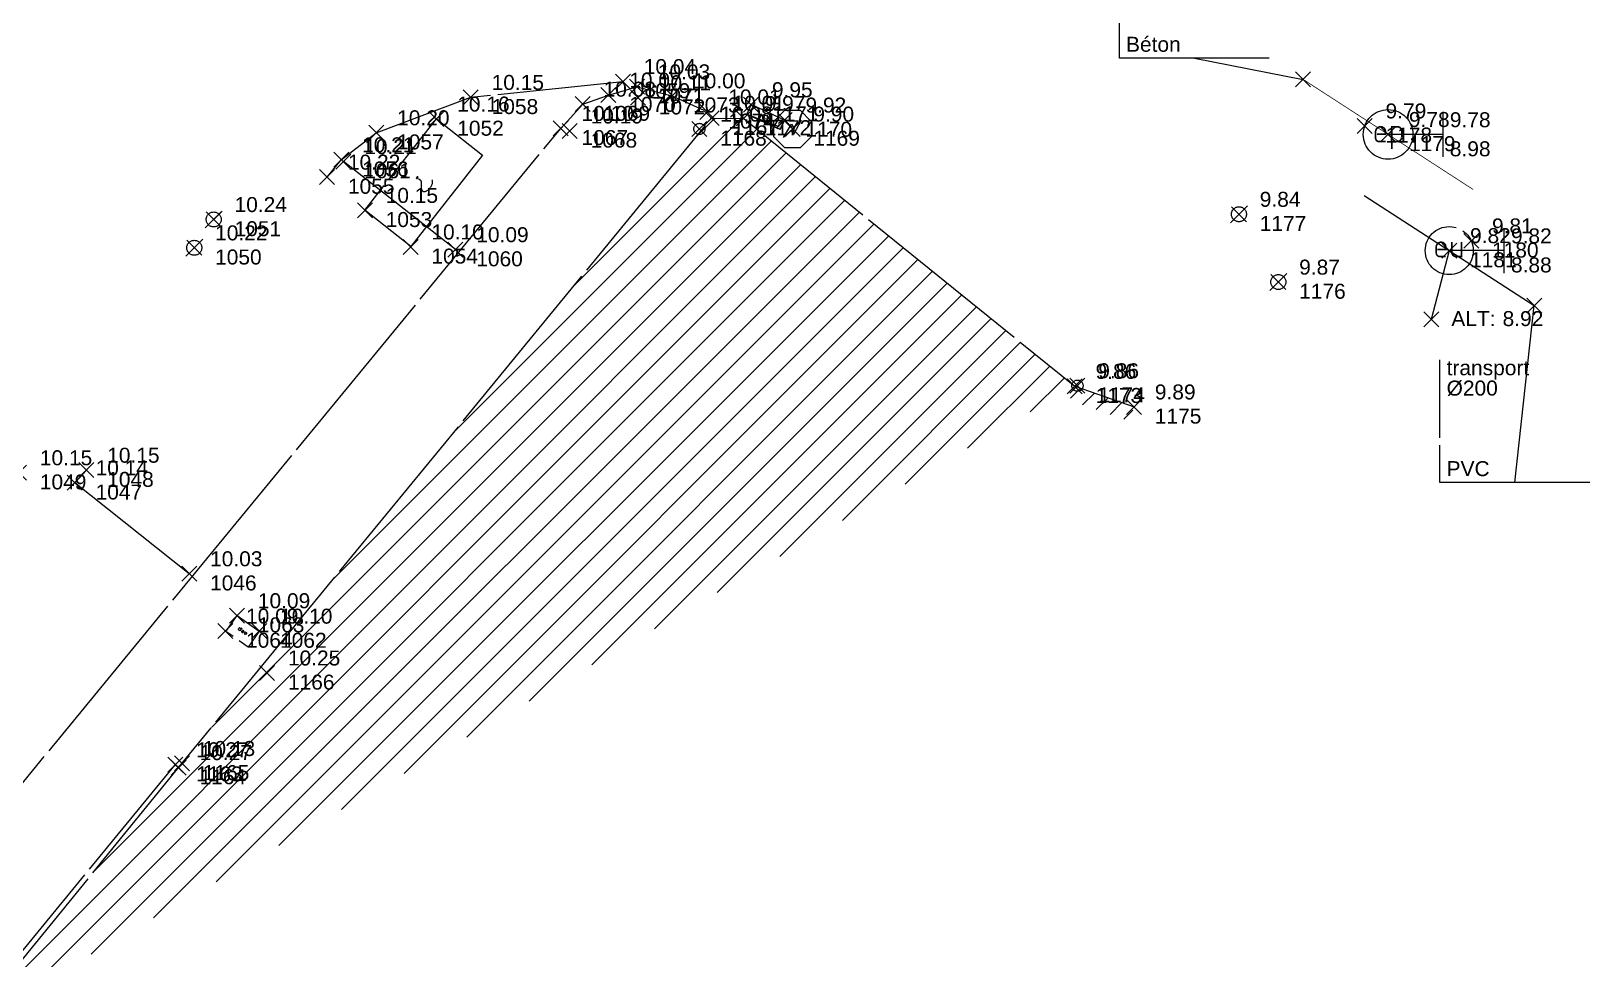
# Model space of a CAD drawing. Header units: metres. Extents: x 1232176 to 1232775, y 7198915 to 7199601.
# Drawn here: x 1232723.33 to 1232744.13, y 7199548.82 to 7199561.2 of the extents above; entities that cross this region are included whole.
import ezdxf
from ezdxf.enums import TextEntityAlignment as Align

# ---------------------------------------------------------------- set-up
doc = ezdxf.new("R2010")
doc.units = ezdxf.units.M
doc.header["$PDMODE"] = 3
doc.header["$PDSIZE"] = 0.1
for name, pattern in [('LL_0822', [2.5, 2.5, 0]), ('ML_2577', [2.5, 2.5, 0]), ('RL_1105', [2.5, 2.5, 0]), ('SL_1144', [2.5, 2.5, 0]), ('Socle_Continu', [2.5, 2.5, 0])]:
    doc.linetypes.add(name, pattern=pattern)
for name, color, linetype, lineweight in [('BATIH_SCS', 201, 'Socle_Continu', 13), ('CLOTH_SCS', 212, 'Socle_Continu', 13), ('CLOTU_SCS', 212, 'Socle_Continu', 13), ('EAUPO_SCS', 140, 'Socle_Continu', 13), ('ELECT_SCS', 1, 'Socle_Continu', 13), ('INDET_SCS', 7, 'Socle_Continu', 13), ('MARQU_PSS', 7, 'Socle_Continu', 13), ('SIGTA_SCI', 7, 'Socle_Continu', 13), ('SIGTM_SCI', 1, 'Socle_Continu', 13), ('SIGTO_SCI', 255, 'Socle_Continu', 13), ('VOIRI_SCS', 7, 'Socle_Continu', 13)]:
    doc.layers.add(name, color=color, linetype=linetype, lineweight=lineweight)
for name, color, linetype, lineweight, true_color in [('BATIM_SCS', 7, 'Socle_Continu', 13, 0xdf7fff), ('EAUPL_PSI', 5, 'Socle_Continu', 13, 0x0000ff), ('EAUPL_PSS', 5, 'Socle_Continu', 13, 0x0000ff), ('EAUPL_SCI', 5, 'Socle_Continu', 13, 0x0000ff), ('EAUPL_SCS', 5, 'Socle_Continu', 13, 0x0000ff), ('EAUPL_SCT', 5, 'Socle_Continu', 13, 0x0000ff), ('EAUUS_PSI', 7, 'Socle_Continu', 13, 0x7f3f00), ('EAUUS_SCI', 7, 'Socle_Continu', 13, 0x7f3f00), ('EAUUS_SCS', 7, 'Socle_Continu', 13, 0x7f3f00), ('EAUUS_SCT', 7, 'Socle_Continu', 13, 0x7f3f00)]:
    doc.layers.add(name, color=color, linetype=linetype, lineweight=lineweight, true_color=true_color)
doc.styles.add('Reseaux', font='arial.ttf')
doc.styles.get("Standard").update_dxf_attribs({"font": 'arial.ttf'})
doc.linetypes.add('BL_0101', pattern='A,3,-0.2,0.2,-0.381,["ep",Standard,S=0.254,R=0,X=-0.2,Y=-0.1],-0.381,0.2,-0.2', length=4.562)
doc.linetypes.add('CL_0181', pattern='A,3,-0.15,0.4,-0.381,["eu",Standard,S=0.254,R=0,X=-0.2,Y=-0.1],-0.381,0.4,-0.15', length=4.862)

# ---------------------------------------------------------------- blocks, each defined once
blk = doc.blocks.new('YP_1521')
at = {"layer": 'SIGTO_SCI', "color": 7, "linetype": 'Socle_Continu'}
blk.add_point((0, 0), dxfattribs=at)
at = {"layer": 'SIGTA_SCI', "linetype": 'Socle_Continu'}
blk.add_attdef('ALT', (0.278, 0.099), '', height=0.2, dxfattribs=at)
at = {"layer": 'SIGTA_SCI', "linetype": 'Socle_Continu', "flags": 9}
blk.add_attdef('CALQUE_ALT', (1.69, -1.18), '', height=0.2, dxfattribs=at)
at = {"layer": 'SIGTM_SCI', "linetype": 'Socle_Continu'}
blk.add_attdef('MAT', (0.278, -0.223), '', height=0.2, dxfattribs=at)
at = {"layer": 'SIGTM_SCI', "linetype": 'Socle_Continu', "flags": 9}
blk.add_attdef('CALQUE_MAT', (1.69, -1.501), '', height=0.2, dxfattribs=at)
at = {"layer": 'SIGTO_SCI', "linetype": 'Socle_Continu', "flags": 9}
for tag, p in [('ID', (1.69, 0.105)), ('NATURE', (1.69, -0.216)), ('FAMILLE', (1.69, -0.538)), ('CALQUE', (1.69, -0.859)), ('PCRS', (1.69, -1.823))]:
    blk.add_attdef(tag, p, '', height=0.2, dxfattribs=at)
blk = doc.blocks.new('AP_0001')
at = {"layer": 'EAUPO_SCS', "linetype": 'Socle_Continu'}
blk.add_line((0.113, 0.113), (-0.113, -0.113), dxfattribs=at)
blk.add_circle((0, 0), 0.1, dxfattribs=at)
at = {"layer": 'EAUPO_SCS', "linetype": 'Socle_Continu', "flags": 9}
for tag, p in [('ID', (0.809, 0.507)), ('NATURE', (0.809, 0.186)), ('FAMILLE', (0.809, -0.135)), ('CALQUE', (0.809, -0.456)), ('PCRS', (0.809, -0.778))]:
    blk.add_attdef(tag, p, '', height=0.2, dxfattribs=at)
blk = doc.blocks.new('KP_0764')
at = {"layer": 'INDET_SCS', "linetype": 'Socle_Continu', "flags": 128}
blk.add_lwpolyline([(0, 1), (1, 1), (1, 0), (0, 0)], close=True, dxfattribs=at)
blk.add_lwpolyline([(0.437, 0.578, -1), (0.562, 0.578, -0.209077), (0.53, 0.497, 0.201083), (0.5, 0.426), (0.5, 0.391)], format="xyb", dxfattribs=at)
at = {"layer": 'INDET_SCS', "linetype": 'Socle_Continu'}
blk.add_lwpolyline([(0.494, 0.365, 0.098491), (0.493, 0.362, 0.098491), (0.492, 0.359, 0.098491), (0.493, 0.356, 0.098491), (0.494, 0.354, 0.098491), (0.497, 0.352, 0.098491), (0.5, 0.352, 0.098491), (0.503, 0.352, 0.098491), (0.506, 0.354, 0.098491), (0.507, 0.356, 0.098491), (0.508, 0.359, 0.098491), (0.507, 0.362, 0.098491), (0.506, 0.365, 0.098491), (0.503, 0.367, 0.098491), (0.5, 0.367, 0.098491), (0.497, 0.367, 0.098491)], format="xyb", close=True, dxfattribs=at)
blk.add_lwpolyline([(0.494, 0.365, 0.098491), (0.493, 0.362, 0.098491), (0.492, 0.359, 0.098491), (0.493, 0.356, 0.098491), (0.494, 0.354, 0.098491), (0.497, 0.352, 0.098491), (0.5, 0.352, 0.098491), (0.503, 0.352, 0.098491), (0.506, 0.354, 0.098491), (0.507, 0.356, 0.098491), (0.508, 0.359, 0.098491), (0.507, 0.362, 0.098491), (0.506, 0.365, 0.098491), (0.503, 0.367, 0.098491), (0.5, 0.367, 0.098491), (0.497, 0.367, 0.098491)], format="xyb", close=True, dxfattribs=at)
at = {"layer": 'INDET_SCS', "linetype": 'Socle_Continu', "flags": 9}
for tag, p in [('ID', (1.453, 0.86)), ('NATURE', (1.453, 0.539)), ('FAMILLE', (1.453, 0.218)), ('CALQUE', (1.453, -0.103)), ('PCRS', (1.453, -0.425))]:
    blk.add_attdef(tag, p, '', height=0.2, dxfattribs=at)
blk = doc.blocks.new('AP_0009')
at = {"layer": 'EAUPO_SCS', "linetype": 'Socle_Continu', "flags": 128}
blk.add_lwpolyline([(1, 0), (0, 0), (0, 1), (1, 1)], close=True, dxfattribs=at)
at = {"layer": 'EAUPO_SCS', "linetype": 'Socle_Continu', "const_width": 0.0132, "flags": 128}
for points in [[(0.366, 0.559, -0.408207), (0.401, 0.525), (0.401, 0.441), (0.352, 0.441, -1.002527), (0.352, 0.5)], [(0.54, 0.441), (0.49, 0.441, -0.408864), (0.46, 0.47), (0.46, 0.52, -0.99952), (0.54, 0.52), (0.54, 0.5), (0.46, 0.5)], [(0.599, 0.381), (0.599, 0.559), (0.643, 0.559, -0.410969), (0.678, 0.525), (0.678, 0.475, -0.406349), (0.643, 0.441), (0.599, 0.441)]]:
    blk.add_lwpolyline(points, format="xyb", dxfattribs=at)
for points in [[(0.332, 0.559), (0.366, 0.559)], [(0.401, 0.5), (0.352, 0.5)]]:
    blk.add_lwpolyline(points, dxfattribs=at)
at = {"layer": 'EAUPO_SCS', "linetype": 'Socle_Continu', "flags": 9}
for tag, p in [('NATURE', (1.244, 0.525)), ('ID', (1.244, 0.846)), ('CALQUE', (1.244, -0.118)), ('FAMILLE', (1.244, 0.204)), ('PCRS', (1.244, -0.439))]:
    blk.add_attdef(tag, p, '', height=0.2, dxfattribs=at)
blk = doc.blocks.new('FP_0401')
at = {"layer": 'ELECT_SCS', "linetype": 'Socle_Continu', "flags": 128}
blk.add_lwpolyline([(-0.25, -0.102), (-0.25, 0.102), (-0.102, 0.25), (0.102, 0.25), (0.25, 0.102), (0.25, -0.102), (0.102, -0.25), (-0.102, -0.25)], close=True, dxfattribs=at)
blk.add_lwpolyline([(-0.119, -0.115), (-0.014, 0.066), (0.015, 0.019), (0.115, 0.117), (0.012, -0.071), (-0.016, -0.017), (-0.119, -0.115)], dxfattribs=at)
at = {"layer": 'ELECT_SCS', "linetype": 'Socle_Continu', "flags": 9}
for tag, p in [('ID', (0.777, 0.549)), ('NATURE', (0.777, 0.228)), ('FAMILLE', (0.777, -0.094)), ('CALQUE', (0.777, -0.415)), ('PCRS', (0.777, -0.736))]:
    blk.add_attdef(tag, p, '', height=0.2, dxfattribs=at)
blk = doc.blocks.new('FP_0406')
at = {"layer": 'ELECT_SCS', "linetype": 'Socle_Continu'}
blk.add_hatch(color=256, dxfattribs=at).paths.add_polyline_path([(0, 0), (0, 0.286), (1, 0.286), (0.1, 0.229)])
at = {"layer": 'ELECT_SCS', "linetype": 'Socle_Continu', "flags": 128}
blk.add_lwpolyline([(0, 0.286), (0, 0), (1, 0), (1, 0.286)], close=True, dxfattribs=at)
at = {"layer": 'ELECT_SCS', "linetype": 'Socle_Continu'}
blk.add_lwpolyline([(0, 0), (0, 0.286), (1, 0.286), (0.1, 0.229)], close=True, dxfattribs=at)
at = {"layer": 'ELECT_SCS', "linetype": 'Socle_Continu', "flags": 128}
blk.add_lwpolyline([(0.689, 0.161), (0.466, 0.074), (0.473, 0.136), (0.314, 0.12), (0.54, 0.215), (0.526, 0.147), (0.689, 0.161)], dxfattribs=at)
at = {"layer": 'ELECT_SCS', "linetype": 'Socle_Continu', "flags": 9}
for tag, p in [('ID', (1.244, 0.678)), ('NATURE', (1.244, 0.357)), ('FAMILLE', (1.244, 0.035)), ('CALQUE', (1.244, -0.286)), ('PCRS', (1.244, -0.607))]:
    blk.add_attdef(tag, p, '', height=0.2, dxfattribs=at)
blk = doc.blocks.new('CP_0161')
at = {"layer": 'EAUUS_SCS', "linetype": 'Socle_Continu', "const_width": 0.0333, "flags": 128}
for points in [[(-0.071, -0.125), (-0.195, -0.125, -0.405328), (-0.27, -0.05), (-0.27, 0.075, -0.999132), (-0.071, 0.075), (-0.071, 0.025), (-0.245, 0.025)], [(0.054, 0.175), (0.054, -0.038, 0.410802), (0.141, -0.125), (0.253, -0.125), (0.253, 0.175)]]:
    blk.add_lwpolyline(points, format="xyb", dxfattribs=at)
at = {"layer": 'EAUUS_SCS', "linetype": 'Socle_Continu'}
blk.add_circle((0, 0), 0.5, dxfattribs=at)
at = {"layer": 'EAUUS_SCS', "linetype": 'Socle_Continu', "flags": 9}
for tag, p in [('ID', (0.989, 0.577)), ('NATURE', (0.989, 0.255)), ('FAMILLE', (0.989, -0.066)), ('CALQUE', (0.989, -0.387)), ('PCRS', (0.989, -0.709)), ('TYPE', (0.989, -1.03))]:
    blk.add_attdef(tag, p, '', height=0.2, dxfattribs=at)
blk = doc.blocks.new('BP_2058')
at = {"layer": 'EAUPL_PSS', "linetype": 'Socle_Continu'}
blk.add_circle((0, 0), 0.075, dxfattribs=at)
at = {"layer": 'EAUPL_PSS', "linetype": 'Socle_Continu', "flags": 9}
for tag, p in [('ID', (0.501, -0.1)), ('NATURE', (0.501, -0.421)), ('FAMILLE', (0.501, -0.742)), ('CALQUE', (0.501, -1.064)), ('PCRS', (0.501, -1.385))]:
    blk.add_attdef(tag, p, '', height=0.2, dxfattribs=at)
blk = doc.blocks.new('BP_2051')
at = {"layer": 'EAUPL_PSI', "linetype": 'Socle_Continu'}
blk.add_line((0.733, 0), (0, 0), dxfattribs=at)
at = {"layer": 'EAUPL_PSI', "linetype": 'Socle_Continu', "flags": 128}
blk.add_lwpolyline([(0.733, -0.3), (0.733, 0.3)], dxfattribs=at)
at = {"layer": 'EAUPL_PSI', "linetype": 'Socle_Continu'}
blk.add_point((0, 0), dxfattribs=at)
for tag, p in [('TAMPON', (0.824, 0.196)), ('RADIER', (0.824, -0.192))]:
    blk.add_attdef(tag, text='', height=0.2, dxfattribs=at).set_placement(p, align=Align.MIDDLE_LEFT)
at = {"layer": 'EAUPL_PSI', "linetype": 'Socle_Continu', "style": 'Reseaux', "flags": 9}
for tag, p in [('ID', (2.428, 0.07)), ('NATURE', (2.428, -0.251))]:
    blk.add_attdef(tag, p, '', height=0.2, dxfattribs=at)
at = {"layer": 'EAUPL_PSI', "linetype": 'Socle_Continu', "flags": 9}
for tag, p in [('FAMILLE', (2.428, -0.573)), ('CALQUE', (2.428, -0.894))]:
    blk.add_attdef(tag, p, '', height=0.2, dxfattribs=at)
blk = doc.blocks.new('*U94')
at = {"layer": 'EAUPL_SCI', "linetype": 'Socle_Continu'}
blk.add_line((-1.451, 0.281), (0, 0), dxfattribs=at)
at = {"layer": 'EAUPL_SCI', "linetype": 'Socle_Continu', "flags": 128}
blk.add_lwpolyline([(-0.451, 0.281), (-2.451, 0.281), (-2.451, 1.92)], dxfattribs=at)
at = {"layer": 'EAUPL_SCI', "linetype": 'Socle_Continu'}
blk.add_point((0, 0), dxfattribs=at)
for tag, p in [('TYPE', (-2.362, 1.714)), ('DIAM', (-2.362, 1.444)), ('NBR', (-2.362, 1.166)), ('LARG', (-2.362, 0.9)), ('HAUT', (-2.362, 0.634)), ('MATER', (-2.362, 0.368))]:
    blk.add_attdef(tag, p, '', height=0.2, dxfattribs=at)
at = {"layer": 'EAUPL_SCI', "linetype": 'Socle_Continu', "flags": 9}
for tag, p in [('ID', (2.47, 1.418)), ('NATURE', (2.47, 1.097)), ('FAMILLE', (2.47, 0.776)), ('CALQUE', (2.47, 0.454))]:
    blk.add_attdef(tag, p, '', height=0.2, dxfattribs=at)
blk = doc.blocks.new('BP_0081')
at = {"layer": 'EAUPL_SCS', "linetype": 'Socle_Continu', "const_width": 0.02, "flags": 128}
for points in [[(-0.031, -0.087), (-0.106, -0.087, -0.424), (-0.151, -0.042), (-0.151, 0.033, -0.997785), (-0.031, 0.033), (-0.031, 0.003), (-0.136, 0.003)], [(0.044, -0.177), (0.044, 0.093), (0.112, 0.093, -0.410802), (0.164, 0.041), (0.164, -0.037, -0.396178), (0.112, -0.087), (0.059, -0.087)]]:
    blk.add_lwpolyline(points, format="xyb", dxfattribs=at)
at = {"layer": 'EAUPL_SCS', "linetype": 'Socle_Continu'}
blk.add_circle((0, 0), 0.3, dxfattribs=at)
at = {"layer": 'EAUPL_SCS', "linetype": 'Socle_Continu', "flags": 9}
for tag, p in [('ID', (0.731, 0.67)), ('NATURE', (0.731, 0.348)), ('FAMILLE', (0.731, 0.027)), ('CALQUE', (0.731, -0.294)), ('PCRS', (0.731, -0.615)), ('TYPE', (0.731, -0.937))]:
    blk.add_attdef(tag, p, '', height=0.2, dxfattribs=at)
blk = doc.blocks.new('*U95')
at = {"layer": 'EAUUS_SCI', "linetype": 'Socle_Continu'}
blk.add_line((-0.259, -2.363), (0, 0), dxfattribs=at)
at = {"layer": 'EAUUS_SCI', "linetype": 'Socle_Continu', "flags": 128}
blk.add_lwpolyline([(0.741, -2.363), (-1.259, -2.363), (-1.259, -0.725)], dxfattribs=at)
at = {"layer": 'EAUUS_SCI', "linetype": 'Socle_Continu'}
blk.add_point((0, 0), dxfattribs=at)
at = {"layer": 'EAUUS_SCI', "linetype": 'Socle_Continu', "flags": 9}
for tag, p in [('ID', (2.47, 1.418)), ('NATURE', (2.47, 1.097)), ('FAMILLE', (2.47, 0.776)), ('CALQUE', (2.47, 0.454))]:
    blk.add_attdef(tag, p, '', height=0.2, dxfattribs=at)
at = {"layer": 'EAUUS_SCI', "linetype": 'Socle_Continu'}
for tag, p in [('TYPE', (-1.17, -0.93)), ('DIAM', (-1.17, -1.2)), ('NBR', (-1.17, -1.479)), ('LARG', (-1.17, -1.744)), ('HAUT', (-1.17, -2.01)), ('MATER', (-1.17, -2.276))]:
    blk.add_attdef(tag, p, '', height=0.2, dxfattribs=at)
blk = doc.blocks.new('*U70')
at = {"layer": 'EAUUS_PSI', "linetype": 'Socle_Continu'}
blk.add_line((0.733, 0), (0, 0), dxfattribs=at)
at = {"layer": 'EAUUS_PSI', "linetype": 'Socle_Continu', "flags": 128}
blk.add_lwpolyline([(0.733, -0.3), (0.733, 0.3)], dxfattribs=at)
at = {"layer": 'EAUUS_PSI', "linetype": 'Socle_Continu'}
blk.add_point((0, 0), dxfattribs=at)
at = {"layer": 'EAUUS_PSI', "linetype": 'Socle_Continu', "style": 'Reseaux', "flags": 9}
for tag, p in [('ID', (2.525, 0.541)), ('NATURE', (2.525, 0.22))]:
    blk.add_attdef(tag, p, '', height=0.2, dxfattribs=at)
at = {"layer": 'EAUUS_PSI', "linetype": 'Socle_Continu'}
for tag, p in [('TAMPON', (0.824, 0.196)), ('RADIER', (0.824, -0.192))]:
    blk.add_attdef(tag, text='', height=0.2, dxfattribs=at).set_placement(p, align=Align.MIDDLE_LEFT)
at = {"layer": 'EAUUS_PSI', "linetype": 'Socle_Continu', "flags": 9}
for tag, p in [('FAMILLE', (2.525, -0.101)), ('CALQUE', (2.525, -0.423))]:
    blk.add_attdef(tag, p, '', height=0.2, dxfattribs=at)
blk = doc.blocks.new('CP_0169')
at = {"layer": 'EAUUS_SCI', "linetype": 'Socle_Continu'}
blk.add_point((0, 0), dxfattribs=at)
at = {"layer": 'EAUUS_SCI', "linetype": 'Socle_Continu', "insert": (0.268, 0.01), "char_height": 0.2, "attachment_point": 4}
blk.add_mtext_dynamic_manual_height_columns('\\pxql;ALT:', width=0.46273, gutter_width=1, heights=[0], dxfattribs=at)
at = {"layer": 'EAUUS_SCI', "linetype": 'Socle_Continu', "style": 'Reseaux', "flags": 9}
for tag, p in [('ID', (2.066, 0.187)), ('NATURE', (2.066, -0.134))]:
    blk.add_attdef(tag, p, '', height=0.2, dxfattribs=at)
at = {"layer": 'EAUUS_SCI', "linetype": 'Socle_Continu'}
blk.add_attdef('ALT', text='', height=0.2, dxfattribs=at).set_placement((0.952, 0.01), align=Align.MIDDLE_LEFT)
at = {"layer": 'EAUUS_SCI', "linetype": 'Socle_Continu', "flags": 9}
for tag, p in [('FAMILLE', (2.066, -0.456)), ('CALQUE', (2.066, -0.777)), ('TYPE', (2.066, -1.098)), ('PCRS', (2.066, -1.419))]:
    blk.add_attdef(tag, p, '', height=0.2, dxfattribs=at)

msp = doc.modelspace()

# ---------------------------------------------------------------- hatches: boundary and pattern name
at = {"layer": 'BATIH_SCS', "linetype": 'Socle_Continu'}
h = msp.add_hatch(dxfattribs=at)
h.set_pattern_fill('RL_1107', color=256, pattern_type=2)
h.set_pattern_definition([(45, (0, 0), (-0.176776695297, 0.176776695297), [])])
h.paths.add_polyline_path([(1232737.254, 7199556.461), (1232732.837, 7199560.035), (1232732.407, 7199560.039), (1232725.338, 7199551.428), (1232722.505, 7199547.95)])
at = {"layer": 'CLOTH_SCS', "linetype": 'Socle_Continu'}
h = msp.add_hatch(dxfattribs=at)
h.set_pattern_fill('SL_1144', color=256, pattern_type=2)
h.set_pattern_definition([(45, (0, 0), (-0.1237436867076, 0.1237436867076), [])])
h.paths.add_polyline_path([(1232737.254, 7199556.461), (1232737.188, 7199556.272), (1232737.979, 7199555.997), (1232738.045, 7199556.186)])

# ---------------------------------------------------------------- linework, layer by layer
at = {"layer": 'BATIM_SCS', "linetype": 'RL_1105', "flags": 128}
msp.add_lwpolyline([(1232722.505, 7199547.95), (1232725.338, 7199551.428), (1232732.407, 7199560.039), (1232732.837, 7199560.035), (1232737.254, 7199556.461)], dxfattribs=at)
at = {"layer": 'BATIM_SCS', "linetype": 'Socle_Continu', "flags": 128}
msp.add_lwpolyline([(1232722.551, 7199548.017), (1232722.499, 7199548.061), (1232725.249, 7199551.411), (1232725.295, 7199551.373)], dxfattribs=at)
at = {"layer": 'CLOTU_SCS', "linetype": 'SL_1144', "flags": 128}
msp.add_lwpolyline([(1232737.254, 7199556.461), (1232738.045, 7199556.186)], dxfattribs=at)
at = {"layer": 'EAUPL_SCT', "linetype": 'BL_0101', "flags": 128}
msp.add_lwpolyline([(1232740.301, 7199560.557, 0.01, 0.01, 0), (1232741.436, 7199559.822, 0.01, 0.01, 0), (1232742.57, 7199559.088, 0, 0, 0)], format="xyseb", dxfattribs=at)
at = {"layer": 'EAUUS_SCT', "linetype": 'CL_0181', "flags": 128}
for points in [[(1232741.117, 7199559.007), (1232742.252, 7199558.272), (1232743.387, 7199557.538)], [(1232742.252, 7199558.272), (1232742.012, 7199557.354)]]:
    msp.add_lwpolyline(points, dxfattribs=at)
at = {"layer": 'MARQU_PSS', "linetype": 'ML_2577', "flags": 128}
for points in [[(1232727.275, 7199559.253), (1232727.464, 7199559.484), (1232727.932, 7199559.845), (1232729.193, 7199560.317), (1232731.223, 7199560.528)], [(1232728.988, 7199558.285), (1232727.493, 7199559.46)], [(1232725.435, 7199553.96), (1232723.907, 7199555.173), (1232724.062, 7199555.342), (1232724.062, 7199555.342)]]:
    msp.add_lwpolyline(points, dxfattribs=at)
at = {"layer": 'VOIRI_SCS', "linetype": 'LL_0822', "flags": 128}
msp.add_lwpolyline([(1232721.912, 7199549.589), (1232730.393, 7199559.903), (1232730.687, 7199560.227), (1232731.03, 7199560.346), (1232731.411, 7199560.458), (1232731.881, 7199560.338), (1232732.352, 7199560.123)], dxfattribs=at)

# ---------------------------------------------------------------- block references
at = {"layer": 'EAUPL_PSI', "linetype": 'Socle_Continu'}
msp.add_blockref('BP_2051', (1232741.436, 7199559.822), dxfattribs=at).add_auto_attribs({'TAMPON': '9.78', 'RADIER': '8.98'})
at = {"layer": 'EAUPL_PSS'}
for p in [(1232732.244, 7199559.895), (1232737.29, 7199556.469)]:
    msp.add_blockref('BP_2058', p, dxfattribs=at)
at = {"layer": 'EAUPL_SCI', "linetype": 'Socle_Continu'}
ref = msp.add_blockref('*U94', (1232740.301, 7199560.557), dxfattribs=at)
ref.add_attrib('TYPE', 'transport', (1232737.938, 7199562.271), dxfattribs={"linetype": 'Socle_Continu', "height": 0.2})
ref.add_attrib('DIAM', 'Ø400', (1232737.938, 7199562.001), dxfattribs={"linetype": 'Socle_Continu', "height": 0.2})
ref.add_attrib('MATER', 'Béton', (1232737.938, 7199560.925), dxfattribs={"linetype": 'Socle_Continu', "height": 0.2})
at = {"layer": 'EAUPL_SCS', "linetype": 'Socle_Continu', "xscale": 1.104599200264792, "yscale": 1.104599200264792, "zscale": 1.104599200264792}
msp.add_blockref('BP_0081', (1232741.436, 7199559.822), dxfattribs=at)
at = {"layer": 'EAUPO_SCS', "linetype": 'Socle_Continu'}
for p in [(1232739.445, 7199558.757), (1232725.762, 7199558.687), (1232725.502, 7199558.309), (1232739.971, 7199557.852)]:
    msp.add_blockref('AP_0001', p, dxfattribs=at)
at = {"layer": 'EAUPO_SCS', "linetype": 'Socle_Continu', "xscale": 0.3609930498049462, "yscale": 0.2585214441716456, "rotation": 145.1960629909605}
msp.add_blockref('AP_0009', (1232726.369, 7199553.194), dxfattribs=at)
at = {"layer": 'EAUUS_PSI', "linetype": 'Socle_Continu'}
msp.add_blockref('*U70', (1232742.252, 7199558.272), dxfattribs=at).add_auto_attribs({'TAMPON': '9.82', 'RADIER': '8.88'})
at = {"layer": 'EAUUS_SCI', "linetype": 'Socle_Continu'}
ref = msp.add_blockref('*U95', (1232743.387, 7199557.538), dxfattribs=at)
ref.add_attrib('TYPE', 'transport', (1232742.217, 7199556.608), dxfattribs={"linetype": 'Socle_Continu', "height": 0.2})
ref.add_attrib('DIAM', 'Ø200', (1232742.217, 7199556.337), dxfattribs={"linetype": 'Socle_Continu', "height": 0.2})
ref.add_attrib('MATER', 'PVC', (1232742.217, 7199555.262), dxfattribs={"linetype": 'Socle_Continu', "height": 0.2})
msp.add_blockref('CP_0169', (1232742.012, 7199557.354), dxfattribs=at).add_auto_attribs({'ALT': '8.92'})
at = {"layer": 'EAUUS_SCS', "linetype": 'Socle_Continu', "xscale": 0.6411104873313138, "yscale": 0.6411104873313138, "zscale": 0.6411104873313138}
msp.add_blockref('CP_0161', (1232742.252, 7199558.272), dxfattribs=at)
at = {"layer": 'ELECT_SCS', "linetype": 'Socle_Continu', "xscale": 0.4930246459875695, "yscale": 0.4930246459875695, "rotation": 155.3852609719563}
msp.add_blockref('FP_0406', (1232733.382, 7199560.014), dxfattribs=at)
at = {"layer": 'ELECT_SCS', "linetype": 'Socle_Continu'}
msp.add_blockref('FP_0401', (1232733.487, 7199559.894), dxfattribs=at)
at = {"layer": 'INDET_SCS', "linetype": 'Socle_Continu', "xscale": 1.547989894469244, "yscale": 0.7811516459787754, "rotation": 231.9251731427645}
msp.add_blockref('KP_0764', (1232728.734, 7199560.028), dxfattribs=at)
at = {"layer": 'SIGTO_SCI', "linetype": 'Socle_Continu'}
for p, values in [((1232731.223, 7199560.528), {'ALT': '10.04', 'MAT': '1059'}), ((1232731.411, 7199560.458), {'ALT': '10.03', 'MAT': '1071'}), ((1232729.193, 7199560.317), {'ALT': '10.15', 'MAT': '1058'}), ((1232730.687, 7199560.227), {'ALT': '10.08', 'MAT': '1069'}), ((1232731.03, 7199560.346), {'ALT': '10.07', 'MAT': '1070'}), ((1232731.424, 7199560.312), {'ALT': '10.11', 'MAT': '1072'}), ((1232731.881, 7199560.338), {'ALT': '10.00', 'MAT': '1073'}), ((1232732.934, 7199560.219), {'ALT': '9.95', 'MAT': '1171'}), ((1232728.734, 7199560.028), {'ALT': '10.16', 'MAT': '1052'}), ((1232732.352, 7199560.123), {'ALT': '10.01', 'MAT': '1074'}), ((1232732.407, 7199560.039), {'ALT': '10.01', 'MAT': '1167'}), ((1232732.837, 7199560.035), {'ALT': '9.97', 'MAT': '1172'}), ((1232733.382, 7199560.014), {'ALT': '9.92', 'MAT': '1170'}), ((1232727.932, 7199559.845), {'ALT': '10.20', 'MAT': '1057'}), ((1232730.393, 7199559.903), {'ALT': '10.10', 'MAT': '1067'}), ((1232730.514, 7199559.869), {'ALT': '10.19', 'MAT': '1068'}), ((1232732.244, 7199559.895), {'ALT': '10.08', 'MAT': '1168'}), ((1232733.487, 7199559.894), {'ALT': '9.90', 'MAT': '1169'}), ((1232741.124, 7199559.936), {'ALT': '9.79', 'MAT': '1178'}), ((1232741.436, 7199559.822), {'ALT': '9.78', 'MAT': '1179'}), ((1232727.464, 7199559.484), {'ALT': '10.21', 'MAT': '1056'}), ((1232727.493, 7199559.46), {'ALT': '10.21', 'MAT': '1061'}), ((1232727.275, 7199559.253), {'ALT': '10.22', 'MAT': '1055'}), ((1232727.779, 7199558.809), {'ALT': '10.15', 'MAT': '1053'}), ((1232739.445, 7199558.757), {'ALT': '9.84', 'MAT': '1177'}), ((1232725.762, 7199558.687), {'ALT': '10.24', 'MAT': '1051'}), ((1232728.389, 7199558.321), {'ALT': '10.10', 'MAT': '1054'}), ((1232742.545, 7199558.402), {'ALT': '9.81', 'MAT': '1180'}), ((1232725.502, 7199558.309), {'ALT': '10.22', 'MAT': '1050'}), ((1232728.988, 7199558.285), {'ALT': '10.09', 'MAT': '1060'}), ((1232742.252, 7199558.272), {'ALT': '9.82', 'MAT': '1181'}), ((1232739.971, 7199557.852), {'ALT': '9.87', 'MAT': '1176'}), ((1232737.254, 7199556.461), {'ALT': '9.86', 'MAT': '1173'}), ((1232737.29, 7199556.469), {'ALT': '9.86', 'MAT': '1174'}), ((1232738.045, 7199556.186), {'ALT': '9.89', 'MAT': '1175'}), ((1232723.163, 7199555.308), {'ALT': '10.15', 'MAT': '1049'}), ((1232724.062, 7199555.342), {'ALT': '10.15', 'MAT': '1048'}), ((1232723.907, 7199555.173), {'ALT': '10.14', 'MAT': '1047'}), ((1232725.435, 7199553.96), {'ALT': '10.03', 'MAT': '1046'}), ((1232726.073, 7199553.4), {'ALT': '10.09', 'MAT': '1063'}), ((1232725.915, 7199553.195), {'ALT': '10.09', 'MAT': '1064'}), ((1232726.369, 7199553.194), {'ALT': '10.10', 'MAT': '1062'}), ((1232726.474, 7199552.636), {'ALT': '10.25', 'MAT': '1166'}), ((1232725.249, 7199551.411), {'ALT': '10.27', 'MAT': '1163'}), ((1232725.295, 7199551.373), {'ALT': '10.27', 'MAT': '1164'}), ((1232725.338, 7199551.428), {'ALT': '10.13', 'MAT': '1165'})]:
    msp.add_blockref('YP_1521', p, dxfattribs=at).add_auto_attribs(values)

doc.saveas('drawing.dxf')
